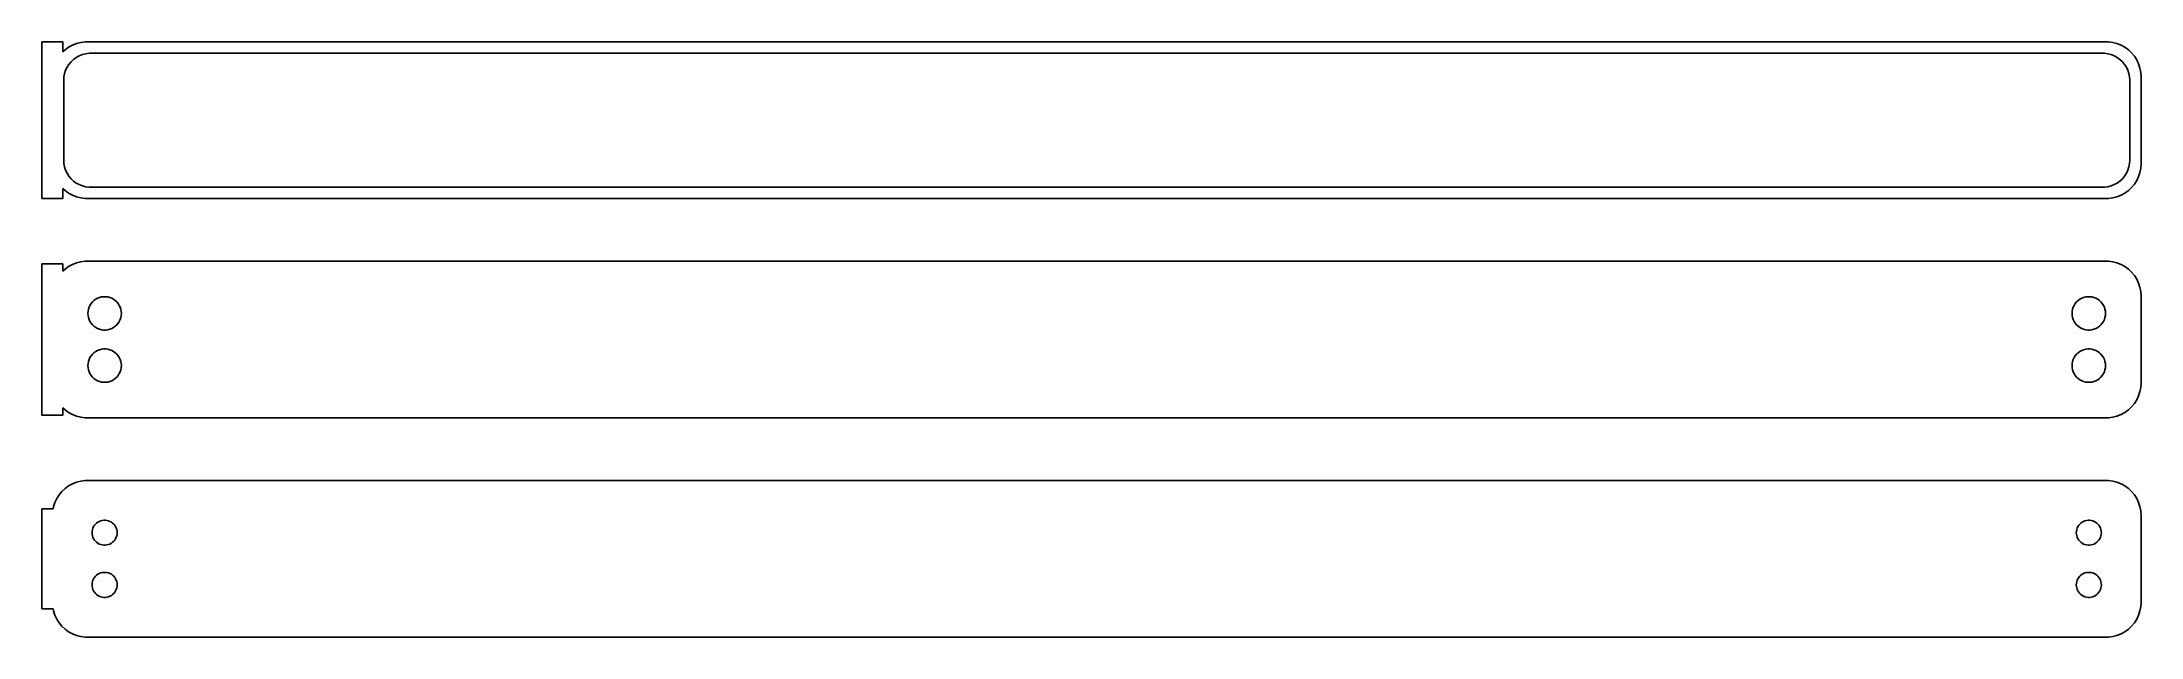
# Model space of a CAD drawing. Header units: metres. Extents: x -152 to 150, y 52 to 137.
import ezdxf

# ---------------------------------------------------------------- set-up
doc = ezdxf.new("R2010")
doc.units = ezdxf.units.M

msp = doc.modelspace()

# ---------------------------------------------------------------- linework, layer by layer
for p, q in [((-148.5, 137.24), (-151.5, 137.24)), ((-151.5, 137.24), (-151.5, 114.76)), ((-148.5, 135.809), (-148.5, 137.24)), ((-148.187, 136.103), (-148.5, 135.809)), ((-147.679, 136.472), (-148.187, 136.103)), ((-147.129, 136.774), (-147.679, 136.472)), ((-146.545, 137.005), (-147.129, 136.774)), ((-145.937, 137.161), (-146.545, 137.005)), ((-145.314, 137.24), (-145.937, 137.161)), ((145.314, 137.24), (-145.314, 137.24)), ((145.937, 137.161), (145.314, 137.24)), ((146.545, 137.005), (145.937, 137.161)), ((147.129, 136.774), (146.545, 137.005)), ((147.679, 136.472), (147.129, 136.774)), ((148.187, 136.103), (147.679, 136.472)), ((148.645, 135.673), (148.187, 136.103)), ((-148.342, 132.235), (-148.251, 132.713)), ((-148.251, 132.713), (-148.101, 133.176)), ((-148.101, 133.176), (-147.894, 133.616)), ((-147.894, 133.616), (-147.633, 134.026)), ((-147.633, 134.026), (-147.323, 134.401)), ((-147.323, 134.401), (-146.969, 134.734)), ((-146.969, 134.734), (-146.575, 135.02)), ((-146.575, 135.02), (-146.149, 135.254)), ((-146.149, 135.254), (-145.697, 135.433)), ((-145.697, 135.433), (-145.226, 135.554)), ((-145.226, 135.554), (-144.743, 135.615)), ((-144.743, 135.615), (144.743, 135.615)), ((144.743, 135.615), (145.226, 135.554)), ((145.226, 135.554), (145.697, 135.433)), ((145.697, 135.433), (146.149, 135.254)), ((146.149, 135.254), (146.575, 135.02)), ((146.575, 135.02), (146.969, 134.734)), ((146.969, 134.734), (147.323, 134.401)), ((147.323, 134.401), (147.633, 134.026)), ((147.633, 134.026), (147.894, 133.616)), ((147.894, 133.616), (148.101, 133.176)), ((148.101, 133.176), (148.251, 132.713)), ((148.251, 132.713), (148.342, 132.235)), ((149.045, 135.189), (148.645, 135.673)), ((149.382, 134.659), (149.045, 135.189)), ((149.649, 134.091), (149.382, 134.659)), ((149.843, 133.493), (149.649, 134.091)), ((149.961, 132.877), (149.843, 133.493)), ((150, 132.25), (149.961, 132.877)), ((-148.373, 131.75), (-148.342, 132.235)), ((-148.373, 120.25), (-148.373, 131.75)), ((148.342, 132.235), (148.373, 131.75)), ((148.373, 131.75), (148.373, 120.25)), ((150, 119.75), (150, 132.25)), ((-148.342, 119.765), (-148.373, 120.25)), ((-148.251, 119.287), (-148.342, 119.765)), ((-148.101, 118.824), (-148.251, 119.287)), ((-147.894, 118.384), (-148.101, 118.824)), ((-147.633, 117.974), (-147.894, 118.384)), ((-147.323, 117.599), (-147.633, 117.974)), ((-146.969, 117.266), (-147.323, 117.599)), ((147.323, 117.599), (146.969, 117.266)), ((147.633, 117.974), (147.323, 117.599)), ((147.894, 118.384), (147.633, 117.974)), ((148.101, 118.824), (147.894, 118.384)), ((148.251, 119.287), (148.101, 118.824)), ((148.342, 119.765), (148.251, 119.287)), ((148.373, 120.25), (148.342, 119.765)), ((149.382, 117.341), (149.649, 117.909)), ((149.649, 117.909), (149.843, 118.507)), ((149.843, 118.507), (149.961, 119.123)), ((149.961, 119.123), (150, 119.75)), ((-151.5, 114.76), (-148.5, 114.76)), ((-148.5, 116.191), (-148.187, 115.897)), ((-148.5, 114.76), (-148.5, 116.191)), ((-148.187, 115.897), (-147.679, 115.528)), ((-147.679, 115.528), (-147.129, 115.226)), ((-147.129, 115.226), (-146.545, 114.995)), ((-146.575, 116.98), (-146.969, 117.266)), ((-146.149, 116.746), (-146.575, 116.98)), ((-146.545, 114.995), (-145.937, 114.839)), ((-145.697, 116.567), (-146.149, 116.746)), ((-145.937, 114.839), (-145.314, 114.76)), ((-145.226, 116.446), (-145.697, 116.567)), ((-145.314, 114.76), (145.314, 114.76)), ((-144.743, 116.385), (-145.226, 116.446)), ((144.743, 116.385), (-144.743, 116.385)), ((145.226, 116.446), (144.743, 116.385)), ((145.697, 116.567), (145.226, 116.446)), ((145.314, 114.76), (145.937, 114.839)), ((146.149, 116.746), (145.697, 116.567)), ((145.937, 114.839), (146.545, 114.995)), ((146.575, 116.98), (146.149, 116.746)), ((146.545, 114.995), (147.129, 115.226)), ((146.969, 117.266), (146.575, 116.98)), ((147.129, 115.226), (147.679, 115.528)), ((147.679, 115.528), (148.187, 115.897)), ((148.187, 115.897), (148.645, 116.327)), ((148.645, 116.327), (149.045, 116.811)), ((149.045, 116.811), (149.382, 117.341)), ((-145.937, 105.661), (-146.545, 105.505)), ((-145.314, 105.74), (-145.937, 105.661)), ((145.314, 105.74), (-145.314, 105.74)), ((145.937, 105.661), (145.314, 105.74)), ((146.545, 105.505), (145.937, 105.661)), ((-148.5, 105.365), (-151.5, 105.365)), ((-151.5, 105.365), (-151.5, 83.6352)), ((-148.5, 104.309), (-148.5, 105.365)), ((-148.187, 104.603), (-148.5, 104.309)), ((-147.679, 104.972), (-148.187, 104.603)), ((-147.129, 105.274), (-147.679, 104.972)), ((-146.545, 105.505), (-147.129, 105.274)), ((147.129, 105.274), (146.545, 105.505)), ((147.679, 104.972), (147.129, 105.274)), ((148.187, 104.603), (147.679, 104.972)), ((148.645, 104.173), (148.187, 104.603)), ((149.045, 103.689), (148.645, 104.173)), ((149.382, 103.159), (149.045, 103.689)), ((149.649, 102.591), (149.382, 103.159)), ((149.843, 101.993), (149.649, 102.591)), ((-144.603, 99.4062), (-144.442, 99.6607)), ((-144.442, 99.6607), (-144.25, 99.8929)), ((-144.25, 99.8929), (-144.03, 100.099)), ((-144.03, 100.099), (-143.786, 100.276)), ((-143.786, 100.276), (-143.522, 100.422)), ((-143.522, 100.422), (-143.242, 100.533)), ((-143.242, 100.533), (-142.95, 100.607)), ((-142.95, 100.607), (-142.651, 100.645)), ((-142.651, 100.645), (-142.349, 100.645)), ((-142.349, 100.645), (-142.05, 100.607)), ((-142.05, 100.607), (-141.758, 100.533)), ((-141.758, 100.533), (-141.478, 100.422)), ((-141.478, 100.422), (-141.214, 100.276)), ((-141.214, 100.276), (-140.97, 100.099)), ((-140.97, 100.099), (-140.75, 99.8929)), ((-140.75, 99.8929), (-140.558, 99.6607)), ((-140.558, 99.6607), (-140.397, 99.4062)), ((140.397, 99.4062), (140.558, 99.6607)), ((140.558, 99.6607), (140.75, 99.8929)), ((140.75, 99.8929), (140.97, 100.099)), ((140.97, 100.099), (141.214, 100.276)), ((141.214, 100.276), (141.478, 100.422)), ((141.478, 100.422), (141.758, 100.533)), ((141.758, 100.533), (142.05, 100.607)), ((142.05, 100.607), (142.349, 100.645)), ((142.349, 100.645), (142.651, 100.645)), ((142.651, 100.645), (142.95, 100.607)), ((142.95, 100.607), (143.242, 100.533)), ((143.242, 100.533), (143.522, 100.422)), ((143.522, 100.422), (143.786, 100.276)), ((143.786, 100.276), (144.03, 100.099)), ((144.03, 100.099), (144.25, 99.8929)), ((144.25, 99.8929), (144.442, 99.6607)), ((144.442, 99.6607), (144.603, 99.4062)), ((149.961, 101.377), (149.843, 101.993)), ((150, 100.75), (149.961, 101.377)), ((150, 88.25), (150, 100.75)), ((-144.9, 98.25), (-144.881, 98.5508)), ((-144.881, 97.9492), (-144.9, 98.25)), ((-144.881, 98.5508), (-144.825, 98.8468)), ((-144.825, 97.6531), (-144.881, 97.9492)), ((-144.825, 98.8468), (-144.731, 99.1335)), ((-144.731, 97.3665), (-144.825, 97.6531)), ((-144.731, 99.1335), (-144.603, 99.4062)), ((-144.603, 97.0938), (-144.731, 97.3665)), ((-144.442, 96.8393), (-144.603, 97.0938)), ((-144.25, 96.6071), (-144.442, 96.8393)), ((-144.03, 96.4008), (-144.25, 96.6071)), ((-140.75, 96.6071), (-140.97, 96.4008)), ((-140.558, 96.8393), (-140.75, 96.6071)), ((-140.397, 97.0938), (-140.558, 96.8393)), ((-140.397, 99.4062), (-140.269, 99.1335)), ((-140.269, 97.3665), (-140.397, 97.0938)), ((-140.269, 99.1335), (-140.175, 98.8468)), ((-140.175, 97.6531), (-140.269, 97.3665)), ((-140.175, 98.8468), (-140.119, 98.5508)), ((-140.119, 97.9492), (-140.175, 97.6531)), ((-140.119, 98.5508), (-140.1, 98.25)), ((-140.1, 98.25), (-140.119, 97.9492)), ((140.1, 98.25), (140.119, 98.5508)), ((140.119, 97.9492), (140.1, 98.25)), ((140.119, 98.5508), (140.175, 98.8468)), ((140.175, 97.6531), (140.119, 97.9492)), ((140.175, 98.8468), (140.269, 99.1335)), ((140.269, 97.3665), (140.175, 97.6531)), ((140.269, 99.1335), (140.397, 99.4062)), ((140.397, 97.0938), (140.269, 97.3665)), ((140.558, 96.8393), (140.397, 97.0938)), ((140.75, 96.6071), (140.558, 96.8393)), ((140.97, 96.4008), (140.75, 96.6071)), ((144.25, 96.6071), (144.03, 96.4008)), ((144.442, 96.8393), (144.25, 96.6071)), ((144.603, 97.0938), (144.442, 96.8393)), ((144.603, 99.4062), (144.731, 99.1335)), ((144.731, 97.3665), (144.603, 97.0938)), ((144.731, 99.1335), (144.825, 98.8468)), ((144.825, 97.6531), (144.731, 97.3665)), ((144.825, 98.8468), (144.881, 98.5508)), ((144.881, 97.9492), (144.825, 97.6531)), ((144.881, 98.5508), (144.9, 98.25)), ((144.9, 98.25), (144.881, 97.9492)), ((-143.786, 96.2236), (-144.03, 96.4008)), ((-143.522, 96.0784), (-143.786, 96.2236)), ((-143.242, 95.9675), (-143.522, 96.0784)), ((-142.95, 95.8925), (-143.242, 95.9675)), ((-142.651, 95.8547), (-142.95, 95.8925)), ((-142.349, 95.8547), (-142.651, 95.8547)), ((-142.05, 95.8925), (-142.349, 95.8547)), ((-141.758, 95.9675), (-142.05, 95.8925)), ((-141.478, 96.0784), (-141.758, 95.9675)), ((-141.214, 96.2236), (-141.478, 96.0784)), ((-140.97, 96.4008), (-141.214, 96.2236)), ((141.214, 96.2236), (140.97, 96.4008)), ((141.478, 96.0784), (141.214, 96.2236)), ((141.758, 95.9675), (141.478, 96.0784)), ((142.05, 95.8925), (141.758, 95.9675)), ((142.349, 95.8547), (142.05, 95.8925)), ((142.651, 95.8547), (142.349, 95.8547)), ((142.95, 95.8925), (142.651, 95.8547)), ((143.242, 95.9675), (142.95, 95.8925)), ((143.522, 96.0784), (143.242, 95.9675)), ((143.786, 96.2236), (143.522, 96.0784)), ((144.03, 96.4008), (143.786, 96.2236)), ((-144.9, 90.75), (-144.881, 91.0508)), ((-144.881, 90.4492), (-144.9, 90.75)), ((-144.881, 91.0508), (-144.825, 91.3469)), ((-144.825, 91.3469), (-144.731, 91.6335)), ((-144.731, 91.6335), (-144.603, 91.9062)), ((-144.603, 91.9062), (-144.442, 92.1607)), ((-144.442, 92.1607), (-144.25, 92.3929)), ((-144.25, 92.3929), (-144.03, 92.5992)), ((-144.03, 92.5992), (-143.786, 92.7764)), ((-143.786, 92.7764), (-143.522, 92.9216)), ((-143.522, 92.9216), (-143.242, 93.0325)), ((-143.242, 93.0325), (-142.95, 93.1075)), ((-142.95, 93.1075), (-142.651, 93.1453)), ((-142.651, 93.1453), (-142.349, 93.1453)), ((-142.349, 93.1453), (-142.05, 93.1075)), ((-142.05, 93.1075), (-141.758, 93.0325)), ((-141.758, 93.0325), (-141.478, 92.9216)), ((-141.478, 92.9216), (-141.214, 92.7764)), ((-141.214, 92.7764), (-140.97, 92.5992)), ((-140.97, 92.5992), (-140.75, 92.3929)), ((-140.75, 92.3929), (-140.558, 92.1607)), ((-140.558, 92.1607), (-140.397, 91.9062)), ((-140.397, 91.9062), (-140.269, 91.6335)), ((-140.269, 91.6335), (-140.175, 91.3469)), ((-140.175, 91.3469), (-140.119, 91.0508)), ((-140.119, 91.0508), (-140.1, 90.75)), ((-140.1, 90.75), (-140.119, 90.4492)), ((140.1, 90.75), (140.119, 91.0508)), ((140.119, 90.4492), (140.1, 90.75)), ((140.119, 91.0508), (140.175, 91.3469)), ((140.175, 91.3469), (140.269, 91.6335)), ((140.269, 91.6335), (140.397, 91.9062)), ((140.397, 91.9062), (140.558, 92.1607)), ((140.558, 92.1607), (140.75, 92.3929)), ((140.75, 92.3929), (140.97, 92.5992)), ((140.97, 92.5992), (141.214, 92.7764)), ((141.214, 92.7764), (141.478, 92.9216)), ((141.478, 92.9216), (141.758, 93.0325)), ((141.758, 93.0325), (142.05, 93.1075)), ((142.05, 93.1075), (142.349, 93.1453)), ((142.349, 93.1453), (142.651, 93.1453)), ((142.651, 93.1453), (142.95, 93.1075)), ((142.95, 93.1075), (143.242, 93.0325)), ((143.242, 93.0325), (143.522, 92.9216)), ((143.522, 92.9216), (143.786, 92.7764)), ((143.786, 92.7764), (144.03, 92.5992)), ((144.03, 92.5992), (144.25, 92.3929)), ((144.25, 92.3929), (144.442, 92.1607)), ((144.442, 92.1607), (144.603, 91.9062)), ((144.603, 91.9062), (144.731, 91.6335)), ((144.731, 91.6335), (144.825, 91.3469)), ((144.825, 91.3469), (144.881, 91.0508)), ((144.881, 91.0508), (144.9, 90.75)), ((144.9, 90.75), (144.881, 90.4492)), ((-144.825, 90.1532), (-144.881, 90.4492)), ((-144.731, 89.8665), (-144.825, 90.1532)), ((-144.603, 89.5938), (-144.731, 89.8665)), ((-144.442, 89.3393), (-144.603, 89.5938)), ((-144.25, 89.1071), (-144.442, 89.3393)), ((-144.03, 88.9008), (-144.25, 89.1071)), ((-143.786, 88.7236), (-144.03, 88.9008)), ((-143.522, 88.5784), (-143.786, 88.7236)), ((-143.242, 88.4675), (-143.522, 88.5784)), ((-142.95, 88.3925), (-143.242, 88.4675)), ((-142.651, 88.3547), (-142.95, 88.3925)), ((-142.349, 88.3547), (-142.651, 88.3547)), ((-142.05, 88.3925), (-142.349, 88.3547)), ((-141.758, 88.4675), (-142.05, 88.3925)), ((-141.478, 88.5784), (-141.758, 88.4675)), ((-141.214, 88.7236), (-141.478, 88.5784)), ((-140.97, 88.9008), (-141.214, 88.7236)), ((-140.75, 89.1071), (-140.97, 88.9008)), ((-140.558, 89.3393), (-140.75, 89.1071)), ((-140.397, 89.5938), (-140.558, 89.3393)), ((-140.269, 89.8665), (-140.397, 89.5938)), ((-140.175, 90.1532), (-140.269, 89.8665)), ((-140.119, 90.4492), (-140.175, 90.1532)), ((140.175, 90.1532), (140.119, 90.4492)), ((140.269, 89.8665), (140.175, 90.1532)), ((140.397, 89.5938), (140.269, 89.8665)), ((140.558, 89.3393), (140.397, 89.5938)), ((140.75, 89.1071), (140.558, 89.3393)), ((140.97, 88.9008), (140.75, 89.1071)), ((141.214, 88.7236), (140.97, 88.9008)), ((141.478, 88.5784), (141.214, 88.7236)), ((141.758, 88.4675), (141.478, 88.5784)), ((142.05, 88.3925), (141.758, 88.4675)), ((142.349, 88.3547), (142.05, 88.3925)), ((142.651, 88.3547), (142.349, 88.3547)), ((142.95, 88.3925), (142.651, 88.3547)), ((143.242, 88.4675), (142.95, 88.3925)), ((143.522, 88.5784), (143.242, 88.4675)), ((143.786, 88.7236), (143.522, 88.5784)), ((144.03, 88.9008), (143.786, 88.7236)), ((144.25, 89.1071), (144.03, 88.9008)), ((144.442, 89.3393), (144.25, 89.1071)), ((144.603, 89.5938), (144.442, 89.3393)), ((144.731, 89.8665), (144.603, 89.5938)), ((144.825, 90.1532), (144.731, 89.8665)), ((144.881, 90.4492), (144.825, 90.1532)), ((149.843, 87.0066), (149.961, 87.6233)), ((149.961, 87.6233), (150, 88.25)), ((-148.5, 83.6352), (-148.5, 84.6913)), ((-148.5, 84.6913), (-148.187, 84.3974)), ((148.187, 84.3974), (148.645, 84.8273)), ((148.645, 84.8273), (149.045, 85.3111)), ((149.045, 85.3111), (149.382, 85.8412)), ((149.382, 85.8412), (149.649, 86.4094)), ((149.649, 86.4094), (149.843, 87.0066)), ((-151.5, 83.6352), (-148.5, 83.6352)), ((-148.187, 84.3974), (-147.679, 84.0284)), ((-147.679, 84.0284), (-147.129, 83.7259)), ((-147.129, 83.7259), (-146.545, 83.4947)), ((-146.545, 83.4947), (-145.937, 83.3386)), ((-145.937, 83.3386), (-145.314, 83.2599)), ((-145.314, 83.2599), (145.314, 83.2599)), ((145.314, 83.2599), (145.937, 83.3386)), ((145.937, 83.3386), (146.545, 83.4947)), ((146.545, 83.4947), (147.129, 83.7259)), ((147.129, 83.7259), (147.679, 84.0284)), ((147.679, 84.0284), (148.187, 84.3974)), ((-148.645, 72.6727), (-149.045, 72.1889)), ((-148.187, 73.1026), (-148.645, 72.6727)), ((-147.679, 73.4716), (-148.187, 73.1026)), ((-147.129, 73.7741), (-147.679, 73.4716)), ((-146.545, 74.0053), (-147.129, 73.7741)), ((-145.937, 74.1614), (-146.545, 74.0053)), ((-145.314, 74.2401), (-145.937, 74.1614)), ((145.314, 74.2401), (-145.314, 74.2401)), ((145.937, 74.1614), (145.314, 74.2401)), ((146.545, 74.0053), (145.937, 74.1614)), ((147.129, 73.7741), (146.545, 74.0053)), ((147.679, 73.4716), (147.129, 73.7741)), ((148.187, 73.1026), (147.679, 73.4716)), ((148.645, 72.6727), (148.187, 73.1026)), ((149.045, 72.1889), (148.645, 72.6727)), ((-149.9, 70.1942), (-151.5, 70.1942)), ((-151.5, 70.1942), (-151.5, 55.8058)), ((-149.843, 70.4934), (-149.9, 70.1942)), ((-149.649, 71.0906), (-149.843, 70.4934)), ((-149.382, 71.6588), (-149.649, 71.0906)), ((-149.045, 72.1889), (-149.382, 71.6588)), ((149.382, 71.6588), (149.045, 72.1889)), ((149.649, 71.0906), (149.382, 71.6588)), ((149.843, 70.4934), (149.649, 71.0906)), ((149.961, 69.8767), (149.843, 70.4934)), ((150, 69.25), (149.961, 69.8767)), ((-144.3, 66.75), (-144.286, 66.9756)), ((-144.286, 66.5244), (-144.3, 66.75)), ((-144.286, 66.9756), (-144.243, 67.1976)), ((-144.243, 66.3024), (-144.286, 66.5244)), ((-144.243, 67.1976), (-144.174, 67.4126)), ((-144.174, 67.4126), (-144.077, 67.6171)), ((-144.077, 67.6171), (-143.956, 67.808)), ((-143.956, 67.808), (-143.812, 67.9822)), ((-143.812, 67.9822), (-143.647, 68.1369)), ((-143.647, 68.1369), (-143.464, 68.2698)), ((-143.464, 68.2698), (-143.266, 68.3787)), ((-143.266, 68.3787), (-143.056, 68.4619)), ((-143.056, 68.4619), (-142.837, 68.5181)), ((-142.837, 68.5181), (-142.613, 68.5464)), ((-142.613, 68.5464), (-142.387, 68.5464)), ((-142.387, 68.5464), (-142.163, 68.5181)), ((-142.163, 68.5181), (-141.944, 68.4619)), ((-141.944, 68.4619), (-141.734, 68.3787)), ((-141.734, 68.3787), (-141.536, 68.2698)), ((-141.536, 68.2698), (-141.353, 68.1369)), ((-141.353, 68.1369), (-141.188, 67.9822)), ((-141.188, 67.9822), (-141.044, 67.808)), ((-141.044, 67.808), (-140.923, 67.6171)), ((-140.923, 67.6171), (-140.826, 67.4126)), ((-140.826, 67.4126), (-140.757, 67.1976)), ((-140.757, 67.1976), (-140.714, 66.9756)), ((-140.714, 66.5244), (-140.757, 66.3024)), ((-140.714, 66.9756), (-140.7, 66.75)), ((-140.7, 66.75), (-140.714, 66.5244)), ((140.7, 66.75), (140.714, 66.9756)), ((140.714, 66.5244), (140.7, 66.75)), ((140.714, 66.9756), (140.757, 67.1976)), ((140.757, 66.3024), (140.714, 66.5244)), ((140.757, 67.1976), (140.826, 67.4126)), ((140.826, 67.4126), (140.923, 67.6171)), ((140.923, 67.6171), (141.044, 67.808)), ((141.044, 67.808), (141.188, 67.9822)), ((141.188, 67.9822), (141.353, 68.1369)), ((141.353, 68.1369), (141.536, 68.2698)), ((141.536, 68.2698), (141.734, 68.3787)), ((141.734, 68.3787), (141.944, 68.4619)), ((141.944, 68.4619), (142.163, 68.5181)), ((142.163, 68.5181), (142.387, 68.5464)), ((142.387, 68.5464), (142.613, 68.5464)), ((142.613, 68.5464), (142.837, 68.5181)), ((142.837, 68.5181), (143.056, 68.4619)), ((143.056, 68.4619), (143.266, 68.3787)), ((143.266, 68.3787), (143.464, 68.2698)), ((143.464, 68.2698), (143.647, 68.1369)), ((143.647, 68.1369), (143.812, 67.9822)), ((143.812, 67.9822), (143.956, 67.808)), ((143.956, 67.808), (144.077, 67.6171)), ((144.077, 67.6171), (144.174, 67.4126)), ((144.174, 67.4126), (144.243, 67.1976)), ((144.243, 67.1976), (144.286, 66.9756)), ((144.286, 66.5244), (144.243, 66.3024)), ((144.286, 66.9756), (144.3, 66.75)), ((144.3, 66.75), (144.286, 66.5244)), ((150, 56.75), (150, 69.25)), ((-144.174, 66.0874), (-144.243, 66.3024)), ((-144.077, 65.8828), (-144.174, 66.0874)), ((-143.956, 65.692), (-144.077, 65.8828)), ((-143.812, 65.5178), (-143.956, 65.692)), ((-143.647, 65.3631), (-143.812, 65.5178)), ((-143.464, 65.2302), (-143.647, 65.3631)), ((-143.266, 65.1213), (-143.464, 65.2302)), ((-143.056, 65.0381), (-143.266, 65.1213)), ((-142.837, 64.9819), (-143.056, 65.0381)), ((-142.613, 64.9536), (-142.837, 64.9819)), ((-142.387, 64.9536), (-142.613, 64.9536)), ((-142.163, 64.9819), (-142.387, 64.9536)), ((-141.944, 65.0381), (-142.163, 64.9819)), ((-141.734, 65.1213), (-141.944, 65.0381)), ((-141.536, 65.2302), (-141.734, 65.1213)), ((-141.353, 65.3631), (-141.536, 65.2302)), ((-141.188, 65.5178), (-141.353, 65.3631)), ((-141.044, 65.692), (-141.188, 65.5178)), ((-140.923, 65.8828), (-141.044, 65.692)), ((-140.826, 66.0874), (-140.923, 65.8828)), ((-140.757, 66.3024), (-140.826, 66.0874)), ((140.826, 66.0874), (140.757, 66.3024)), ((140.923, 65.8828), (140.826, 66.0874)), ((141.044, 65.692), (140.923, 65.8828)), ((141.188, 65.5178), (141.044, 65.692)), ((141.353, 65.3631), (141.188, 65.5178)), ((141.536, 65.2302), (141.353, 65.3631)), ((141.734, 65.1213), (141.536, 65.2302)), ((141.944, 65.0381), (141.734, 65.1213)), ((142.163, 64.9819), (141.944, 65.0381)), ((142.387, 64.9536), (142.163, 64.9819)), ((142.613, 64.9536), (142.387, 64.9536)), ((142.837, 64.9819), (142.613, 64.9536)), ((143.056, 65.0381), (142.837, 64.9819)), ((143.266, 65.1213), (143.056, 65.0381)), ((143.464, 65.2302), (143.266, 65.1213)), ((143.647, 65.3631), (143.464, 65.2302)), ((143.812, 65.5178), (143.647, 65.3631)), ((143.956, 65.692), (143.812, 65.5178)), ((144.077, 65.8828), (143.956, 65.692)), ((144.174, 66.0874), (144.077, 65.8828)), ((144.243, 66.3024), (144.174, 66.0874)), ((-144.077, 60.1172), (-143.956, 60.308)), ((-143.956, 60.308), (-143.812, 60.4822)), ((-143.812, 60.4822), (-143.647, 60.6369)), ((-143.647, 60.6369), (-143.464, 60.7698)), ((-143.464, 60.7698), (-143.266, 60.8787)), ((-143.266, 60.8787), (-143.056, 60.9619)), ((-143.056, 60.9619), (-142.837, 61.0181)), ((-142.837, 61.0181), (-142.613, 61.0464)), ((-142.613, 61.0464), (-142.387, 61.0464)), ((-142.387, 61.0464), (-142.163, 61.0181)), ((-142.163, 61.0181), (-141.944, 60.9619)), ((-141.944, 60.9619), (-141.734, 60.8787)), ((-141.734, 60.8787), (-141.536, 60.7698)), ((-141.536, 60.7698), (-141.353, 60.6369)), ((-141.353, 60.6369), (-141.188, 60.4822)), ((-141.188, 60.4822), (-141.044, 60.308)), ((-141.044, 60.308), (-140.923, 60.1172)), ((140.923, 60.1172), (141.044, 60.308)), ((141.044, 60.308), (141.188, 60.4822)), ((141.188, 60.4822), (141.353, 60.6369)), ((141.353, 60.6369), (141.536, 60.7698)), ((141.536, 60.7698), (141.734, 60.8787)), ((141.734, 60.8787), (141.944, 60.9619)), ((141.944, 60.9619), (142.163, 61.0181)), ((142.163, 61.0181), (142.387, 61.0464)), ((142.387, 61.0464), (142.613, 61.0464)), ((142.613, 61.0464), (142.837, 61.0181)), ((142.837, 61.0181), (143.056, 60.9619)), ((143.056, 60.9619), (143.266, 60.8787)), ((143.266, 60.8787), (143.464, 60.7698)), ((143.464, 60.7698), (143.647, 60.6369)), ((143.647, 60.6369), (143.812, 60.4822)), ((143.812, 60.4822), (143.956, 60.308)), ((143.956, 60.308), (144.077, 60.1172)), ((-144.3, 59.25), (-144.286, 59.4756)), ((-144.286, 59.0244), (-144.3, 59.25)), ((-144.286, 59.4756), (-144.243, 59.6976)), ((-144.243, 58.8024), (-144.286, 59.0244)), ((-144.243, 59.6976), (-144.174, 59.9126)), ((-144.174, 58.5874), (-144.243, 58.8024)), ((-144.174, 59.9126), (-144.077, 60.1172)), ((-144.077, 58.3829), (-144.174, 58.5874)), ((-143.956, 58.192), (-144.077, 58.3829)), ((-143.812, 58.0178), (-143.956, 58.192)), ((-143.647, 57.8631), (-143.812, 58.0178)), ((-143.464, 57.7302), (-143.647, 57.8631)), ((-143.266, 57.6213), (-143.464, 57.7302)), ((-143.056, 57.5381), (-143.266, 57.6213)), ((-142.837, 57.4819), (-143.056, 57.5381)), ((-142.613, 57.4536), (-142.837, 57.4819)), ((-142.387, 57.4536), (-142.613, 57.4536)), ((-142.163, 57.4819), (-142.387, 57.4536)), ((-141.944, 57.5381), (-142.163, 57.4819)), ((-141.734, 57.6213), (-141.944, 57.5381)), ((-141.536, 57.7302), (-141.734, 57.6213)), ((-141.353, 57.8631), (-141.536, 57.7302)), ((-141.188, 58.0178), (-141.353, 57.8631)), ((-141.044, 58.192), (-141.188, 58.0178)), ((-140.923, 58.3829), (-141.044, 58.192)), ((-140.923, 60.1172), (-140.826, 59.9126)), ((-140.826, 58.5874), (-140.923, 58.3829)), ((-140.826, 59.9126), (-140.757, 59.6976)), ((-140.757, 58.8024), (-140.826, 58.5874)), ((-140.757, 59.6976), (-140.714, 59.4756)), ((-140.714, 59.0244), (-140.757, 58.8024)), ((-140.714, 59.4756), (-140.7, 59.25)), ((-140.7, 59.25), (-140.714, 59.0244)), ((140.7, 59.25), (140.714, 59.4756)), ((140.714, 59.0244), (140.7, 59.25)), ((140.714, 59.4756), (140.757, 59.6976)), ((140.757, 58.8024), (140.714, 59.0244)), ((140.757, 59.6976), (140.826, 59.9126)), ((140.826, 58.5874), (140.757, 58.8024)), ((140.826, 59.9126), (140.923, 60.1172)), ((140.923, 58.3829), (140.826, 58.5874)), ((141.044, 58.192), (140.923, 58.3829)), ((141.188, 58.0178), (141.044, 58.192)), ((141.353, 57.8631), (141.188, 58.0178)), ((141.536, 57.7302), (141.353, 57.8631)), ((141.734, 57.6213), (141.536, 57.7302)), ((141.944, 57.5381), (141.734, 57.6213)), ((142.163, 57.4819), (141.944, 57.5381)), ((142.387, 57.4536), (142.163, 57.4819)), ((142.613, 57.4536), (142.387, 57.4536)), ((142.837, 57.4819), (142.613, 57.4536)), ((143.056, 57.5381), (142.837, 57.4819)), ((143.266, 57.6213), (143.056, 57.5381)), ((143.464, 57.7302), (143.266, 57.6213)), ((143.647, 57.8631), (143.464, 57.7302)), ((143.812, 58.0178), (143.647, 57.8631)), ((143.956, 58.192), (143.812, 58.0178)), ((144.077, 58.3829), (143.956, 58.192)), ((144.077, 60.1172), (144.174, 59.9126)), ((144.174, 58.5874), (144.077, 58.3829)), ((144.174, 59.9126), (144.243, 59.6976)), ((144.243, 58.8024), (144.174, 58.5874)), ((144.243, 59.6976), (144.286, 59.4756)), ((144.286, 59.0244), (144.243, 58.8024)), ((144.286, 59.4756), (144.3, 59.25)), ((144.3, 59.25), (144.286, 59.0244)), ((-151.5, 55.8058), (-149.9, 55.8058)), ((-149.9, 55.8058), (-149.843, 55.5066)), ((-149.843, 55.5066), (-149.649, 54.9094)), ((-149.649, 54.9094), (-149.382, 54.3412)), ((-149.382, 54.3412), (-149.045, 53.8111)), ((149.045, 53.8111), (149.382, 54.3412)), ((149.382, 54.3412), (149.649, 54.9094)), ((149.649, 54.9094), (149.843, 55.5066)), ((149.843, 55.5066), (149.961, 56.1233)), ((149.961, 56.1233), (150, 56.75)), ((-149.045, 53.8111), (-148.645, 53.3273)), ((-148.645, 53.3273), (-148.187, 52.8974)), ((-148.187, 52.8974), (-147.679, 52.5284)), ((-147.679, 52.5284), (-147.129, 52.2259)), ((-147.129, 52.2259), (-146.545, 51.9947)), ((-146.545, 51.9947), (-145.937, 51.8386)), ((-145.937, 51.8386), (-145.314, 51.7599)), ((-145.314, 51.7599), (145.314, 51.7599)), ((145.314, 51.7599), (145.937, 51.8386)), ((145.937, 51.8386), (146.545, 51.9947)), ((146.545, 51.9947), (147.129, 52.2259)), ((147.129, 52.2259), (147.679, 52.5284)), ((147.679, 52.5284), (148.187, 52.8974)), ((148.187, 52.8974), (148.645, 53.3273)), ((148.645, 53.3273), (149.045, 53.8111))]:
    msp.add_line(p, q)

doc.saveas('drawing.dxf')
